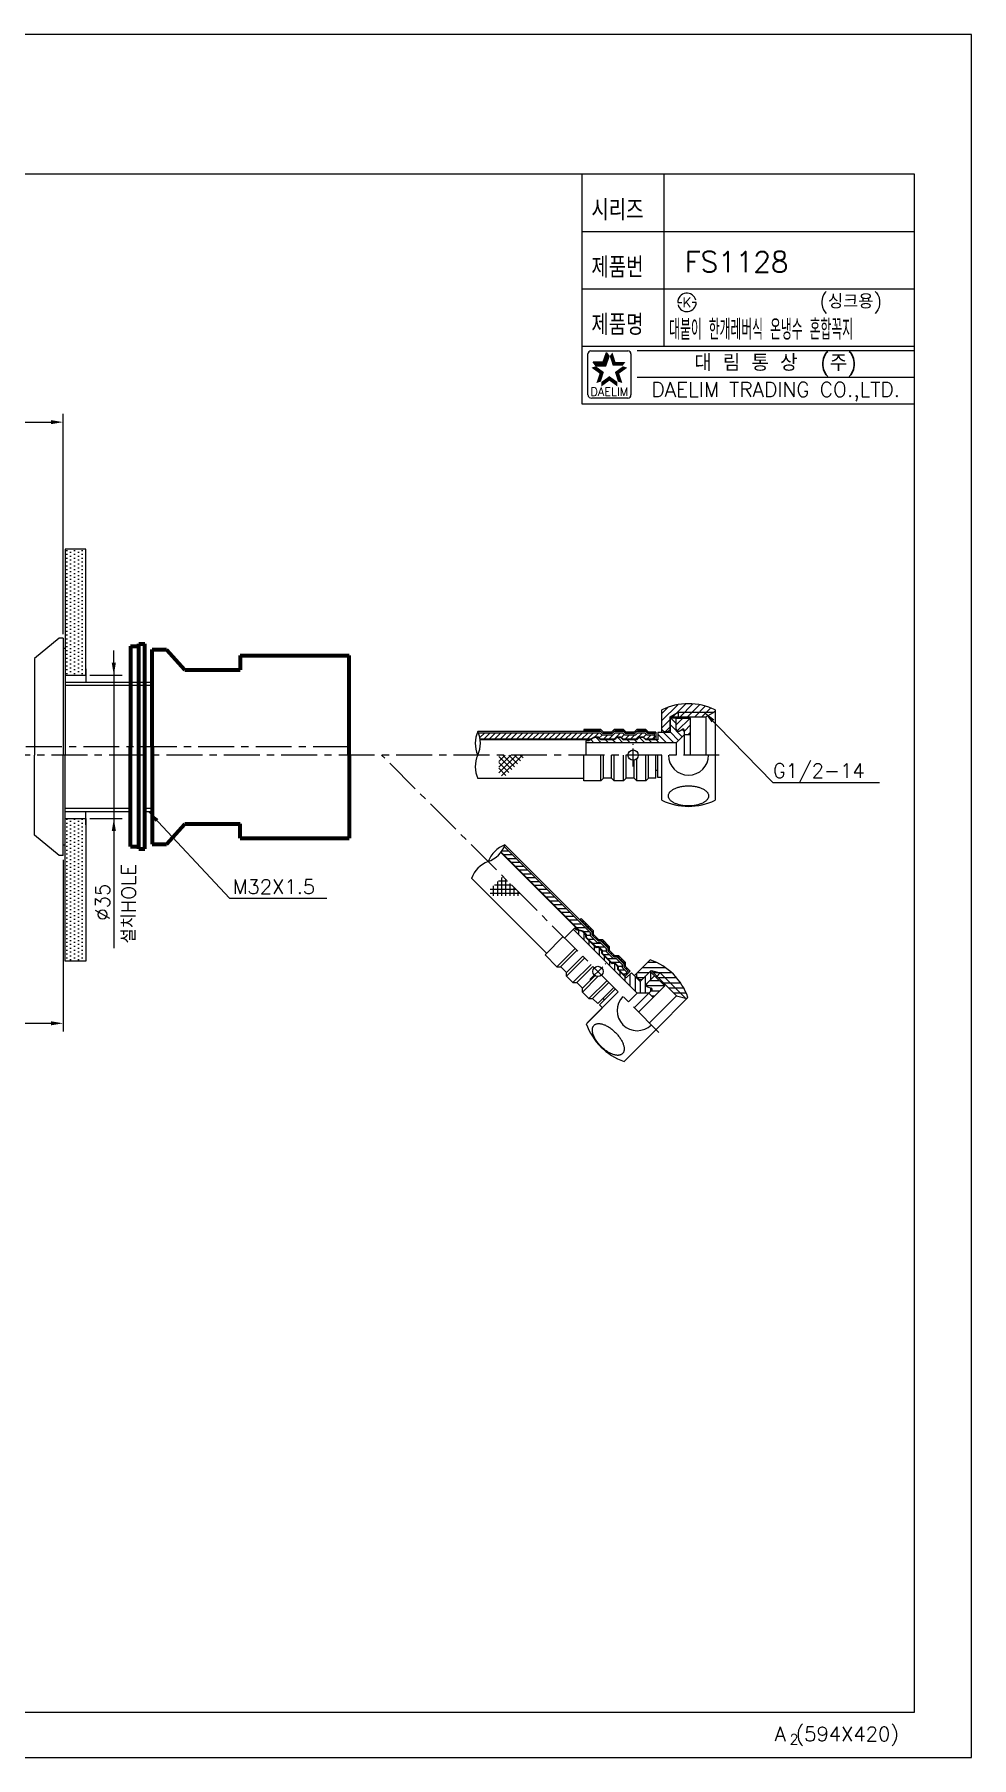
# Model space of a CAD drawing. Extents: x 36184 to 36778, y -1291 to -871.
# Drawn here: x 36549.4 to 36777.9, y -1291.2 to -871.2 of the extents above; entities that cross this region are included whole.
import ezdxf
from ezdxf.enums import TextEntityAlignment as Align

# ---------------------------------------------------------------- set-up
doc = ezdxf.new("R2010")
doc.units = 0
doc.header["$LTSCALE"] = 7
doc.header["$MEASUREMENT"] = 0
doc.linetypes.add('CENTER', pattern=[2, 1.25, -0.25, 0.25, -0.25])
doc.layers.get('0').update_dxf_attribs({"color": 2, "linetype": 'CONTINUOUS'})
for name, color, linetype in [('08_ALL_FEATURES', 7, 'CONTINUOUS'), ('CL', 1, 'CENTER'), ('D', 2, 'CONTINUOUS'), ('DIM', 2, 'CONTINUOUS'), ('DWG', 7, 'CONTINUOUS')]:
    doc.layers.add(name, color=color, linetype=linetype)
doc.layers.add('CAXA0', color=7, linetype='CONTINUOUS', lineweight=70)
doc.layers.add('치수선', color=7, linetype='CONTINUOUS', lineweight=25)
doc.styles.add('GHS', font='ROMANS.shx', dxfattribs={"bigfont": 'GHS.shx'})
doc.styles.add('ROMANS', font='romans', dxfattribs={"bigfont": 'GHS.shx'})
doc.dimstyles.new('STANDARD$7', dxfattribs={"dimscale": 0, "dimtxt": 3.5, "dimasz": 3, "dimexe": 2, "dimexo": 1, "dimgap": 1, "dimtad": 1, "dimdec": 4, "dimdsep": 46, "dimtxsty": 'GHS', "dimcen": 1, "dimclrd": 256, "dimclre": 256, "dimclrt": 256, "dimadec": 4, "dimazin": 2, "dimtfac": 1, "dimtdec": 4, "dimtmove": 0, "dimatfit": 0, "dimfxl": 0, "dimtolj": 1, "dimtzin": 0, "dimlwd": -1, "dimlwe": -1, "dimarcsym": 0})

# ---------------------------------------------------------------- blocks, each defined once
blk = doc.blocks.new('기본양식')
for p, q in [((-226.12, 442.54), (-820.12, 442.54)), ((-226.12, 22.54), (-226.12, 442.54)), ((-820.12, 22.54), (-226.12, 22.54))]:
    blk.add_line(p, q)
at = {"color": 4}
for p, q in [((-789.12, 408.54), (-240.12, 408.54)), ((-240.12, 408.54), (-240.12, 33.54)), ((-240.12, 33.54), (-789.12, 33.54))]:
    blk.add_line(p, q, dxfattribs=at)
at = {"color": 7}
for p, q in [((-321.12, 408.54), (-321.12, 352.54)), ((-301.12, 408.54), (-301.12, 366.54)), ((-321.12, 394.54), (-240.12, 394.54)), ((-321.12, 380.54), (-240.12, 380.54)), ((-321.12, 366.54), (-240.12, 366.54)), ((-321.12, 352.54), (-240.12, 352.54))]:
    blk.add_line(p, q, dxfattribs=at)
at = {"color": 2, "linetype": 'Continuous'}
for p, q in [((-318.89, 365.43), (-309.89, 365.43)), ((-307.62, 365.54), (-240.12, 365.54)), ((-319.64, 354.68), (-319.64, 364.68)), ((-309.14, 364.68), (-309.14, 354.68)), ((-307.62, 359.04), (-240.12, 359.04)), ((-309.89, 353.93), (-318.64, 353.93))]:
    blk.add_line(p, q, dxfattribs=at)
at = {"color": 2}
for p, q in [((-317.64, 361.81), (-318.31, 362.73)), ((-318.31, 362.73), (-315.88, 362.73)), ((-317.64, 361.81), (-315.22, 361.81)), ((-315.88, 362.73), (-315.13, 365.03)), ((-315.22, 361.81), (-314.47, 364.12)), ((-314.47, 364.12), (-315.13, 365.03))]:
    blk.add_line(p, q, dxfattribs=at)
at = {"color": 2, "linetype": 'Continuous'}
for centre, radius, start, end in [((-318.89, 364.68), 0.75, 90, 180), ((-309.89, 364.68), 0.75, 0, 90), ((-318.77, 354.8), 0.884, 188.1301, 278.1301), ((-309.89, 354.68), 0.75, 270, 0)]:
    blk.add_arc(centre, radius, start, end, dxfattribs=at)
at = {"color": 2}
for points in [[(-316.8, 359.9), (-315.72, 360.25), (-318.76, 361.32), (-317.69, 361.67)], [(-318.31, 362.73), (-317.64, 361.81), (-315.88, 362.73), (-315.22, 361.81)], [(-315.88, 362.73), (-315.22, 361.81), (-315.13, 365.03), (-314.47, 364.12)], [(-313.65, 365.03), (-314.32, 364.12), (-312.9, 362.73), (-313.57, 361.81)], [(-312.9, 362.73), (-313.57, 361.81), (-310.48, 362.73), (-311.14, 361.81)], [(-310.02, 361.32), (-311.1, 361.67), (-311.98, 359.9), (-313.06, 360.25)], [(-317.55, 357.59), (-316.47, 357.94), (-316.8, 359.9), (-315.72, 360.25)], [(-314.39, 358.15), (-314.39, 359.28), (-316.35, 356.72), (-316.35, 357.85)], [(-312.43, 356.72), (-312.43, 357.85), (-314.39, 358.15), (-314.39, 359.28)], [(-311.98, 359.9), (-313.06, 360.25), (-311.24, 357.59), (-312.31, 357.94)]]:
    blk.add_solid(points, dxfattribs=at)
at = {"layer": 'DIM'}
for p, q in [((-297.74, 377.23), (-297.24, 377.23)), ((-297.24, 377.23), (-296.74, 377.23)), ((-293.74, 377.23), (-294.24, 377.23)), ((-293.24, 377.23), (-293.74, 377.23))]:
    blk.add_line(p, q, dxfattribs=at)
for start, end in [(15, 180), (195, 0)]:
    blk.add_arc((-295.49, 377.23), 2.25, start, end, dxfattribs=at)
at = {"color": 7, "linetype": 'Continuous'}
for s, height, style, p in [('대 림 통 상  (주)', 4, 'GHS', (-273.86, 362.24)), ('DAELIM TRADING CO.,LTD.', 3.6, 'ROMANS', (-273.86, 355.47))]:
    blk.add_text(s, height=height, dxfattribs=dict(at, style=style)).set_placement(p, align=Align.MIDDLE)
at = {"color": 2, "linetype": 'Continuous', "style": 'ROMANS'}
blk.add_text('DAELIM', height=2, dxfattribs=at).set_placement((-314.39, 354.48), align=Align.CENTER)
at = {"color": 7, "style": 'GHS'}
for s, height, p in [('A (594X420)', 3.5, (-274.11, 26.57)), ('2', 2.5, (-270.45, 25.74))]:
    blk.add_text(s, height=height, dxfattribs=at).set_placement(p)
at = {"layer": 'DIM', "style": 'GHS', "width": 0.8}
for s, p in [('시리즈', (-318.78, 397.27)), ('제품번', (-318.78, 383.27)), ('제품명', (-318.78, 369.27))]:
    blk.add_text(s, height=5, dxfattribs=at).set_placement(p)
at = {"layer": 'DIM', "style": 'GHS'}
blk.add_text('K', height=2.39, dxfattribs=at).set_placement((-295.49, 377.23), align=Align.MIDDLE)

msp = doc.modelspace()

# ---------------------------------------------------------------- hatches: boundary and pattern name
at = {"layer": 'D'}
h = msp.add_hatch(dxfattribs=at)
h.set_pattern_fill('DOTS', color=256, scale=15, angle=90, style=0)
h.set_pattern_definition([(270, (34810.7604, 10011.6267), (-0.9375, -0.46875), [0, -0.9375])])
h.paths.add_polyline_path([(36556.94, -996.66), (36556.94, -1027.36), (36561.94, -1027.36), (36561.94, -996.66)])
h = msp.add_hatch(dxfattribs=at)
h.set_pattern_fill('ANSI31', color=3, scale=10, style=0)
h.set_pattern_definition([(45, (34105.8753, 349.6005), (-0.8838835, 0.8838835), [])])
edge = h.paths.add_edge_path()
edge.add_line((36702.45, -1035.8), (36702.36, -1035.84))
edge.add_line((36702.36, -1035.84), (36702.36, -1040.61))
edge.add_line((36702.36, -1040.61), (36702.86, -1041.11))
edge.add_line((36702.86, -1041.11), (36703.86, -1041.11))
edge.add_line((36703.86, -1041.11), (36704.36, -1040.61))
edge.add_line((36704.36, -1040.61), (36704.36, -1037.51))
edge.add_line((36704.36, -1037.51), (36706.36, -1036.38))
edge.add_line((36706.36, -1036.38), (36715.06, -1036.38))
edge.add_line((36715.06, -1036.38), (36715.36, -1036.21))
edge.add_line((36715.36, -1036.21), (36715.36, -1035.84))
edge.add_arc((36708.86, -1049.37), 15.01, 64.3377, 115.2951)
h.paths.add_polyline_path([(36713.11, -1037.51), (36715.06, -1036.38), (36706.36, -1036.38), (36706.36, -1037.51)], flags=17)
h.paths.add_polyline_path([(36704.36, -1037.51), (36706.36, -1037.51), (36706.36, -1036.38)], flags=17)
h = msp.add_hatch(dxfattribs=at)
h.set_pattern_fill('ANSI31', color=256, scale=5, angle=90, style=0)
h.set_pattern_definition([(135, (34105.8753, 349.6005), (-0.44194174, -0.44194174), [])])
h.paths.add_polyline_path([(36696.24, -1040.61), (36698.48, -1040.61), (36699.13, -1041.26), (36700.86, -1041.26), (36700.86, -1043.11), (36700.51, -1043.11), (36700.51, -1041.61), (36698.98, -1041.61), (36698.33, -1040.96), (36696.39, -1040.96), (36695.74, -1041.61), (36693.48, -1041.61), (36692.83, -1040.96), (36690.89, -1040.96), (36690.24, -1041.61), (36687.98, -1041.61), (36687.33, -1040.96), (36683.36, -1040.96), (36683.36, -1040.61), (36687.48, -1040.61), (36688.13, -1041.26), (36690.09, -1041.26), (36690.74, -1040.61), (36692.98, -1040.61), (36693.63, -1041.26), (36695.59, -1041.26)])
h = msp.add_hatch(dxfattribs=at)
h.set_pattern_fill('DOTS', color=256, scale=15, angle=90, style=0)
h.set_pattern_definition([(90, (34810.7604, -12110.4726), (-0.9375, 0.46875), [0, -0.9375])])
h.paths.add_polyline_path([(36556.94, -1097.13), (36556.94, -1062.36), (36561.94, -1062.36), (36561.94, -1097.13)])
h = msp.add_hatch(dxfattribs=at)
h.set_pattern_fill('ANSI31', color=256, scale=5, angle=45, style=0)
h.set_pattern_definition([(90, (35843.20124, 1718.89174), (-0.625, 2e-16), [])])
h.paths.add_polyline_path([(36691.84, -1095.8), (36693.42, -1097.38), (36693.42, -1098.3), (36694.65, -1099.53), (36693.34, -1100.83), (36693.09, -1100.59), (36694.15, -1099.53), (36693.07, -1098.44), (36693.07, -1097.53), (36691.7, -1096.15), (36690.78, -1096.15), (36689.18, -1094.56), (36689.18, -1093.64), (36687.81, -1092.26), (36686.89, -1092.26), (36685.29, -1090.67), (36685.29, -1089.75), (36682.49, -1086.94), (36682.73, -1086.69), (36685.64, -1089.6), (36685.64, -1090.52), (36687.03, -1091.91), (36687.95, -1091.91), (36689.53, -1093.49), (36689.53, -1094.41), (36690.92, -1095.8)])
h = msp.add_hatch(dxfattribs=at)
h.set_pattern_fill('ANSI31', color=3, scale=10, angle=-45, style=0)
h.set_pattern_definition([(360, (35843.2012, 1718.8917), (3e-16, 1.25), [])])
edge = h.paths.add_edge_path()
edge.add_line((36699.63, -1096.79), (36699.54, -1096.75))
edge.add_line((36699.54, -1096.75), (36696.17, -1100.13))
edge.add_line((36696.17, -1100.13), (36696.17, -1100.83))
edge.add_line((36696.17, -1100.83), (36696.87, -1101.54))
edge.add_line((36696.87, -1101.54), (36697.58, -1101.54))
edge.add_line((36697.58, -1101.54), (36699.77, -1099.35))
edge.add_line((36699.77, -1099.35), (36701.99, -1099.97))
edge.add_line((36701.99, -1099.97), (36708.14, -1106.12))
edge.add_line((36708.14, -1106.12), (36708.47, -1106.21))
edge.add_line((36708.47, -1106.21), (36708.73, -1105.95))
edge.add_arc((36694.57, -1110.92), 15.01, 19.3377, 70.2951)
h.paths.add_polyline_path([(36705.96, -1105.53), (36708.14, -1106.12), (36701.99, -1099.97), (36701.19, -1100.76)], flags=17)
h.paths.add_polyline_path([(36699.77, -1099.35), (36701.19, -1100.76), (36701.99, -1099.97)], flags=17)
at = {"layer": 'DIM'}
h = msp.add_hatch(dxfattribs=at)
h.set_pattern_fill('ANSI31', color=256, scale=7.5, style=0)
h.set_pattern_definition([(45, (34105.8753, 349.6005), (-0.6629126, 0.6629126), [])])
h.paths.add_polyline_path([(36692.41, -1042.49), (36692.91, -1042.99), (36696.31, -1042.99), (36696.81, -1042.49), (36697.91, -1042.49), (36698.41, -1042.99), (36700.51, -1042.99), (36700.51, -1042.01), (36698.82, -1042.01), (36698.32, -1041.51), (36696.41, -1041.51), (36695.91, -1042.01), (36693.32, -1042.01), (36692.82, -1041.51), (36690.91, -1041.51), (36690.41, -1042.01), (36687.82, -1042.01), (36687.32, -1041.51), (36678.41, -1041.51), (36678.41, -1042.99), (36684.96, -1042.99), (36685.83, -1042.49), (36686.91, -1042.49), (36687.41, -1042.99), (36690.81, -1042.99), (36691.31, -1042.49)])
h = msp.add_hatch(dxfattribs=at)
h.set_pattern_fill('ANSI31', color=256, scale=10, angle=90)
h.set_pattern_definition([(135, (34803.5252, -487.4018), (-0.8838835, -0.8838835), [])])
edge = h.paths.add_edge_path()
edge.add_arc((36696.99, -1042.91), 0.3, 90, 135)
edge.add_line((36696.77, -1042.7), (36696.36, -1043.11))
edge.add_line((36696.36, -1043.11), (36692.86, -1043.11))
edge.add_line((36692.86, -1043.11), (36692.36, -1042.61))
edge.add_line((36692.36, -1042.61), (36691.36, -1042.61))
edge.add_line((36691.36, -1042.61), (36690.86, -1043.11))
edge.add_line((36690.86, -1043.11), (36687.36, -1043.11))
edge.add_line((36687.36, -1043.11), (36686.86, -1042.61))
edge.add_line((36686.86, -1042.61), (36685.86, -1042.61))
edge.add_line((36685.86, -1042.61), (36684.56, -1043.36))
edge.add_line((36684.56, -1043.36), (36683.86, -1043.36))
edge.add_line((36683.86, -1043.36), (36683.86, -1043.86))
edge.add_line((36683.86, -1043.86), (36705.86, -1043.86))
edge.add_line((36705.86, -1043.86), (36707.86, -1041.86))
edge.add_line((36707.86, -1041.86), (36707.86, -1040.84))
edge.add_arc((36707.56, -1040.84), 0.3, 0, 116.5651)
edge.add_line((36707.43, -1040.58), (36706.58, -1041))
edge.add_arc((36706.36, -1040.55), 0.5, 180, 296.5651, ccw=False)
edge.add_line((36705.86, -1040.55), (36705.86, -1037.86))
edge.add_line((36705.86, -1037.86), (36704.36, -1037.86))
edge.add_line((36704.36, -1037.86), (36704.36, -1041.36))
edge.add_line((36704.36, -1041.36), (36701.36, -1041.36))
edge.add_line((36701.36, -1041.36), (36701.36, -1043.11))
edge.add_line((36701.36, -1043.11), (36698.36, -1043.11))
edge.add_line((36698.36, -1043.11), (36697.86, -1042.61))
edge.add_line((36697.86, -1042.61), (36696.99, -1042.61))
h = msp.add_hatch(dxfattribs=at)
h.set_pattern_fill('ANSI31', color=256, scale=10)
h.set_pattern_definition([(45, (34802.5252, -487.4018), (-0.8838835, 0.8838835), [])])
h.paths.add_polyline_path([(36707.86, -1040.84), (36707.86, -1041.86), (36709.36, -1041.86), (36709.36, -1037.86), (36705.86, -1037.86), (36705.86, -1040.55, 0.557537), (36706.58, -1041), (36707.43, -1040.58, -0.557537)])
h = msp.add_hatch(dxfattribs=at)
h.set_pattern_fill('ANSI31', color=256, scale=7.5, angle=-45, style=0)
h.set_pattern_definition([(360, (35843.2012, 1718.8917), (3e-16, 0.9375), [])])
h.paths.add_polyline_path([(36687.8, -1094.42), (36687.8, -1095.13), (36690.21, -1097.53), (36690.91, -1097.53), (36691.69, -1098.31), (36691.69, -1099.02), (36693.18, -1100.5), (36693.87, -1099.81), (36692.67, -1098.61), (36692.67, -1097.9), (36691.32, -1096.55), (36690.61, -1096.55), (36688.78, -1094.72), (36688.78, -1094.01), (36687.43, -1092.66), (36686.72, -1092.66), (36684.89, -1090.83), (36684.89, -1090.13), (36678.6, -1083.83), (36677.55, -1084.87), (36682.18, -1089.51), (36683.15, -1089.77), (36683.91, -1090.53), (36683.91, -1091.24), (36686.32, -1093.64), (36687.02, -1093.64)])
h = msp.add_hatch(dxfattribs=at)
h.set_pattern_fill('ANSI31', color=256, scale=10, angle=45)
h.set_pattern_definition([(90, (35744.6642, 633.7288), (-1.25, 3e-16), [])])
edge = h.paths.add_edge_path()
edge.add_arc((36690.74, -1097.95), 0.3, 45, 90)
edge.add_line((36690.74, -1097.65), (36690.16, -1097.65))
edge.add_line((36690.16, -1097.65), (36687.68, -1095.18))
edge.add_line((36687.68, -1095.18), (36687.68, -1094.47))
edge.add_line((36687.68, -1094.47), (36686.98, -1093.76))
edge.add_line((36686.98, -1093.76), (36686.27, -1093.76))
edge.add_line((36686.27, -1093.76), (36683.79, -1091.29))
edge.add_line((36683.79, -1091.29), (36683.79, -1090.58))
edge.add_line((36683.79, -1090.58), (36683.09, -1089.87))
edge.add_line((36683.09, -1089.87), (36681.64, -1089.49))
edge.add_line((36681.64, -1089.49), (36681.14, -1088.99))
edge.add_line((36681.14, -1088.99), (36680.79, -1089.34))
edge.add_line((36680.79, -1089.34), (36696.34, -1104.9))
edge.add_line((36696.34, -1104.9), (36699.17, -1104.9))
edge.add_line((36699.17, -1104.9), (36699.89, -1104.18))
edge.add_arc((36699.68, -1103.97), 0.3, -45, 71.5651)
edge.add_line((36699.77, -1103.69), (36698.88, -1103.39))
edge.add_arc((36699.04, -1102.91), 0.5, 135, 251.5651, ccw=False)
edge.add_line((36698.68, -1102.56), (36700.59, -1100.66))
edge.add_line((36700.59, -1100.66), (36699.53, -1099.6))
edge.add_line((36699.53, -1099.6), (36697.05, -1102.07))
edge.add_line((36697.05, -1102.07), (36694.93, -1099.95))
edge.add_line((36694.93, -1099.95), (36693.69, -1101.19))
edge.add_line((36693.69, -1101.19), (36691.57, -1099.07))
edge.add_line((36691.57, -1099.07), (36691.57, -1098.36))
edge.add_line((36691.57, -1098.36), (36690.95, -1097.74))
h = msp.add_hatch(dxfattribs=at)
h.set_pattern_fill('ANSI31', color=256, scale=10, angle=-45)
h.set_pattern_definition([(360, (35743.9571, 634.4359), (3e-16, 1.25), [])])
h.paths.add_polyline_path([(36699.89, -1104.18), (36699.17, -1104.9), (36700.23, -1105.96), (36703.06, -1103.13), (36700.59, -1100.66), (36698.68, -1102.56, 0.557537), (36698.88, -1103.39), (36699.77, -1103.69, -0.557537)])

# ---------------------------------------------------------------- linework, layer by layer
at = {"color": 7, "linetype": 'Continuous'}
for p, q in [((36556.94, -1020.86), (36556.44, -1020.86)), ((36556.94, -1020.86), (36556.94, -1046.86)), ((36702.36, -1041.36), (36702.36, -1035.84)), ((36702.36, -1040.61), (36702.86, -1041.11)), ((36702.86, -1041.11), (36703.86, -1041.11)), ((36702.86, -1041.36), (36702.86, -1041.11)), ((36703.86, -1041.11), (36704.36, -1040.61)), ((36704.36, -1037.51), (36713.11, -1037.51)), ((36704.36, -1041.36), (36704.36, -1037.51)), ((36556.94, -1068.86), (36556.94, -1046.86)), ((36702.36, -1057.88), (36702.36, -1046.86)), ((36556.94, -1068.86), (36556.44, -1068.86)), ((36695.64, -1100.66), (36699.54, -1096.75)), ((36696.17, -1100.13), (36696.17, -1100.83)), ((36697.05, -1102.07), (36699.77, -1099.35)), ((36699.77, -1099.35), (36705.96, -1105.53)), ((36683.96, -1112.34), (36691.75, -1104.55)), ((36695.99, -1101.01), (36696.17, -1100.83)), ((36696.17, -1100.83), (36696.87, -1101.54)), ((36696.87, -1101.54), (36697.58, -1101.54))]:
    msp.add_line(p, q, dxfattribs=at)
at = {"color": 2}
for p, q in [((36662.6, -1049.81), (36665.55, -1046.86)), ((36662.6, -1051.23), (36666.97, -1046.86)), ((36662.6, -1048.4), (36664.14, -1046.86)), ((36662.6, -1046.99), (36662.72, -1046.86)), ((36665.76, -1050.4), (36662.6, -1047.24)), ((36665.05, -1051.11), (36662.6, -1048.65)), ((36663.3, -1051.94), (36668.38, -1046.86)), ((36666.47, -1049.7), (36663.63, -1046.86)), ((36667.18, -1048.99), (36665.05, -1046.86)), ((36667.88, -1048.28), (36666.46, -1046.86)), ((36668.59, -1047.57), (36667.87, -1046.86)), ((36669.3, -1046.87), (36669.29, -1046.86)), ((36664.35, -1051.82), (36662.6, -1050.07)), ((36661.36, -1081.17), (36661.36, -1078.7)), ((36661.54, -1078.52), (36665.72, -1078.52)), ((36662.36, -1081.17), (36662.36, -1077.7)), ((36662.54, -1077.52), (36664.72, -1077.52)), ((36663.36, -1081.17), (36663.36, -1076.7)), ((36663.54, -1076.52), (36663.72, -1076.52)), ((36664.36, -1081.17), (36664.36, -1077.16)), ((36665.36, -1081.17), (36665.36, -1078.16)), ((36666.36, -1081.17), (36666.36, -1079.16)), ((36660.54, -1079.52), (36666.72, -1079.52)), ((36660.54, -1080.52), (36667.72, -1080.52)), ((36667.36, -1081.17), (36667.36, -1080.16)), ((36668.36, -1081.17), (36668.36, -1081.16))]:
    msp.add_line(p, q, dxfattribs=at)
at = {"color": 7, "linetype": 'Continuous'}
for centre, start, end in [((36708.86, -1049.36), 64.3207, 115.6793), ((36708.86, -1044.36), 244.3207, 295.6793), ((36694.58, -1110.91), 19.3207, 70.6793), ((36698.11, -1107.37), 199.3207, 250.6793)]:
    msp.add_arc(centre, 15, start, end, dxfattribs=at)
at = {"color": 2, "linetype": 'Continuous'}
for centre, radius, start, end in [((36663.64, -1044.01), 6.77, 154.671, 204.893), ((36651.36, -1043.96), 6.78, 334.707, 24.8569), ((36663.64, -1049.71), 6.77, 155.107, 205.329), ((36666.39, -1075.15), 6.77, 109.671, 159.893), ((36657.74, -1066.44), 6.78, 289.707, 339.8569), ((36662.35, -1079.19), 6.77, 110.107, 160.329)]:
    msp.add_arc(centre, radius, start, end, dxfattribs=at)
at = {"layer": '08_ALL_FEATURES', "color": 7, "linetype": 'Continuous'}
for centre, start, end in [((36708.86, -1046.86), 180, 360), ((36696.34, -1109.14), 135, 315)]:
    msp.add_arc(centre, 4.9, start, end, dxfattribs=at)
for points in [[(36708.86, -1059.27), (36708.54, -1059.27), (36707.91, -1059.24), (36707, -1059.1), (36706.16, -1058.88), (36705.52, -1058.62), (36705.08, -1058.38), (36704.79, -1058.19), (36704.54, -1057.98), (36704.33, -1057.76), (36704.17, -1057.54), (36704.05, -1057.3), (36703.98, -1057.06), (36703.95, -1056.82), (36703.98, -1056.57), (36704.05, -1056.33), (36704.17, -1056.1), (36704.33, -1055.87), (36704.54, -1055.65), (36704.79, -1055.45), (36705.08, -1055.26), (36705.52, -1055.01), (36706.16, -1054.76), (36707, -1054.53), (36707.91, -1054.4), (36708.54, -1054.37), (36708.86, -1054.37)], [(36708.86, -1054.37), (36709.18, -1054.37), (36709.81, -1054.4), (36710.72, -1054.53), (36711.56, -1054.76), (36712.2, -1055.01), (36712.64, -1055.26), (36712.93, -1055.45), (36713.18, -1055.65), (36713.39, -1055.87), (36713.55, -1056.1), (36713.67, -1056.33), (36713.74, -1056.57), (36713.77, -1056.82), (36713.74, -1057.06), (36713.67, -1057.3), (36713.55, -1057.54), (36713.39, -1057.76), (36713.18, -1057.98), (36712.93, -1058.19), (36712.64, -1058.38), (36712.2, -1058.62), (36711.56, -1058.88), (36710.72, -1059.1), (36709.81, -1059.24), (36709.18, -1059.27), (36708.86, -1059.27)], [(36687.57, -1117.92), (36687.34, -1117.69), (36686.92, -1117.22), (36686.37, -1116.48), (36685.93, -1115.73), (36685.66, -1115.1), (36685.52, -1114.61), (36685.46, -1114.28), (36685.42, -1113.95), (36685.43, -1113.65), (36685.48, -1113.38), (36685.56, -1113.13), (36685.68, -1112.9), (36685.83, -1112.71), (36686.02, -1112.56), (36686.24, -1112.44), (36686.49, -1112.36), (36686.77, -1112.31), (36687.07, -1112.31), (36687.39, -1112.34), (36687.73, -1112.4), (36688.22, -1112.55), (36688.85, -1112.82), (36689.6, -1113.25), (36690.34, -1113.8), (36690.81, -1114.23), (36691.03, -1114.45)], [(36691.03, -1114.45), (36691.26, -1114.68), (36691.68, -1115.14), (36692.23, -1115.89), (36692.67, -1116.64), (36692.94, -1117.27), (36693.08, -1117.75), (36693.15, -1118.09), (36693.18, -1118.42), (36693.17, -1118.72), (36693.13, -1118.99), (36693.05, -1119.24), (36692.93, -1119.46), (36692.77, -1119.65), (36692.58, -1119.81), (36692.36, -1119.93), (36692.11, -1120.01), (36691.83, -1120.06), (36691.53, -1120.06), (36691.21, -1120.03), (36690.87, -1119.96), (36690.39, -1119.82), (36689.76, -1119.55), (36689, -1119.11), (36688.26, -1118.57), (36687.8, -1118.14), (36687.57, -1117.92)]]:
    msp.add_open_spline(points, degree=3, knots=[0, 0, 0, 0, 0.080704, 0.159092, 0.233029, 0.300701, 0.331795, 0.360921, 0.388061, 0.413284, 0.436751, 0.458743, 0.479657, 0.5, 0.520343, 0.541257, 0.563249, 0.586716, 0.611939, 0.639079, 0.668205, 0.699299, 0.766971, 0.840908, 0.919296, 1, 1, 1, 1], dxfattribs=at)
at = {"layer": 'CAXA0'}
for p, q in [((36572.88, -1020.32), (36574.88, -1020.32)), ((36572.88, -1020.32), (36572.88, -1044.86)), ((36574.88, -1044.86), (36574.88, -1019.72)), ((36574.88, -1019.72), (36576.38, -1019.72)), ((36574.88, -1044.86), (36574.88, -1020.32)), ((36576.38, -1044.86), (36576.38, -1019.72)), ((36578.11, -1021.11), (36581.61, -1021.11)), ((36578.11, -1044.86), (36578.11, -1021.11)), ((36581.61, -1021.11), (36586.11, -1026.11)), ((36599.61, -1022.61), (36626.11, -1022.61)), ((36599.61, -1022.61), (36599.61, -1026.11)), ((36626.11, -1046.86), (36626.11, -1022.61)), ((36586.11, -1026.11), (36599.61, -1026.11)), ((36572.88, -1069.12), (36572.88, -1044.86)), ((36574.88, -1069.72), (36574.88, -1044.86)), ((36574.88, -1069.12), (36574.88, -1044.86)), ((36576.38, -1069.72), (36576.38, -1044.86)), ((36578.11, -1044.86), (36578.11, -1068.61)), ((36626.11, -1046.86), (36626.11, -1067.11)), ((36581.61, -1068.61), (36586.11, -1063.61)), ((36586.11, -1063.61), (36599.61, -1063.61)), ((36599.61, -1067.11), (36599.61, -1063.61)), ((36572.88, -1069.12), (36574.88, -1069.12)), ((36574.88, -1069.72), (36576.38, -1069.72)), ((36578.11, -1068.61), (36581.61, -1068.61)), ((36599.61, -1067.11), (36626.11, -1067.11))]:
    msp.add_line(p, q, dxfattribs=at)
at = {"layer": 'CL'}
for p, q in [((36626.11, -1044.86), (36470.84, -1044.86)), ((36716.36, -1046.86), (36503.94, -1046.86)), ((36701.65, -1114.45), (36634.06, -1046.86))]:
    msp.add_line(p, q, dxfattribs=at)
at = {"layer": 'CL', "ltscale": 0.5}
for p, q in [((36695.36, -1049.61), (36695.36, -1044.11)), ((36684.85, -1101.54), (36688.74, -1097.65))]:
    msp.add_line(p, q, dxfattribs=at)
at = {"layer": 'D'}
for p, q in [((36506.94, -965.71), (36553.44, -965.71)), ((36556.44, -1017.36), (36556.44, -963.71)), ((36568.78, -1024.36), (36568.78, -1021.36)), ((36561.94, -1025.86), (36561.94, -1029.11)), ((36562.94, -1027.36), (36570.78, -1027.36)), ((36568.78, -1025.86), (36568.78, -1063.86)), ((36578.11, -1029.91), (36556.94, -1029.91)), ((36706.36, -1036.38), (36715.06, -1036.38)), ((36556.94, -1059.81), (36572.88, -1059.81)), ((36561.94, -1063.86), (36561.94, -1060.61)), ((36562.94, -1062.36), (36570.78, -1062.36)), ((36576.38, -1059.81), (36578.11, -1059.81)), ((36568.78, -1065.36), (36568.78, -1093.89)), ((36556.44, -1072.36), (36556.44, -1114.25)), ((36701.99, -1099.97), (36708.14, -1106.12)), ((36258.94, -1112.25), (36553.44, -1112.25))]:
    msp.add_line(p, q, dxfattribs=at)
at = {"layer": 'D', "color": 2}
for p, q in [((36704.36, -1037.51), (36706.36, -1036.38)), ((36699.77, -1099.35), (36701.99, -1099.97))]:
    msp.add_line(p, q, dxfattribs=at)
at = {"layer": 'D', "color": 7}
for p, q in [((36705.86, -1037.86), (36709.36, -1037.86)), ((36709.36, -1046.86), (36709.36, -1037.86)), ((36707.86, -1041.86), (36709.36, -1041.86)), ((36696.7, -1109.5), (36703.06, -1103.13)), ((36700.59, -1100.66), (36703.06, -1103.13)), ((36699.17, -1104.9), (36700.23, -1105.96))]:
    msp.add_line(p, q, dxfattribs=at)
at = {"layer": 'D', "color": 0}
for p, q in [((36713.11, -1037.51), (36713.11, -1046.86)), ((36702.36, -1057.54), (36702.36, -1046.86)), ((36684.2, -1112.1), (36691.75, -1104.55)), ((36705.96, -1105.53), (36699.35, -1112.15))]:
    msp.add_line(p, q, dxfattribs=at)
at = {"layer": 'D'}
for points in [[(36556.94, -996.66), (36556.94, -1027.36), (36561.94, -1027.36), (36561.94, -996.66)], [(36556.94, -1097.13), (36556.94, -1062.36), (36561.94, -1062.36), (36561.94, -1097.13)]]:
    msp.add_lwpolyline(points, close=True, dxfattribs=at)
for points in [[(36553.44, -965.21), (36553.44, -966.21), (36556.44, -965.71)], [(36568.28, -1024.36), (36569.28, -1024.36), (36568.78, -1027.36)], [(36568.28, -1065.36), (36569.28, -1065.36), (36568.78, -1062.36)], [(36553.44, -1111.75), (36553.44, -1112.75), (36556.44, -1112.25)]]:
    msp.add_solid(points, dxfattribs=at)
at = {"layer": 'DIM', "color": 0}
for p, q in [((36706.36, -1036.38), (36706.36, -1037.86)), ((36701.99, -1099.97), (36700.94, -1101.01))]:
    msp.add_line(p, q, dxfattribs=at)
at = {"layer": 'DIM'}
for p, q in [((36657.71, -1041.57), (36657.77, -1041.51)), ((36658.01, -1042.6), (36659.1, -1041.51)), ((36658.94, -1042.99), (36660.42, -1041.51)), ((36660.27, -1042.99), (36661.75, -1041.51)), ((36661.59, -1042.99), (36663.07, -1041.51)), ((36662.92, -1042.99), (36664.4, -1041.51)), ((36664.25, -1042.99), (36665.73, -1041.51)), ((36665.57, -1042.99), (36667.05, -1041.51)), ((36666.9, -1042.99), (36668.38, -1041.51)), ((36668.22, -1042.99), (36669.7, -1041.51)), ((36669.55, -1042.99), (36671.03, -1041.51)), ((36670.87, -1042.99), (36672.35, -1041.51)), ((36672.2, -1042.99), (36673.68, -1041.51)), ((36673.53, -1042.99), (36675.01, -1041.51)), ((36674.85, -1042.99), (36676.33, -1041.51)), ((36676.18, -1042.99), (36677.66, -1041.51)), ((36677.5, -1042.99), (36678.41, -1042.08)), ((36663.4, -1070.17), (36664.94, -1070.17)), ((36663.92, -1069.23), (36664, -1069.23)), ((36663.78, -1071.11), (36665.88, -1071.11)), ((36664.72, -1072.05), (36666.81, -1072.05)), ((36665.66, -1072.98), (36667.75, -1072.98)), ((36666.6, -1073.92), (36668.69, -1073.92)), ((36667.53, -1074.86), (36669.63, -1074.86)), ((36668.47, -1075.8), (36670.56, -1075.8)), ((36669.41, -1076.73), (36671.5, -1076.73)), ((36670.35, -1077.67), (36672.44, -1077.67)), ((36671.28, -1078.61), (36673.38, -1078.61)), ((36672.22, -1079.55), (36674.31, -1079.55)), ((36673.16, -1080.48), (36675.25, -1080.48)), ((36674.1, -1081.42), (36676.19, -1081.42)), ((36675.03, -1082.36), (36677.13, -1082.36)), ((36675.97, -1083.3), (36678.06, -1083.3)), ((36676.91, -1084.23), (36678.19, -1084.23))]:
    msp.add_line(p, q, dxfattribs=at)
at = {"layer": 'DWG'}
for p, q in [((36555.44, -1018.36), (36549.44, -1023.36)), ((36556.44, -1018.36), (36555.44, -1018.36)), ((36556.44, -1018.36), (36556.44, -1046.86)), ((36549.44, -1023.36), (36549.44, -1046.86)), ((36556.94, -1029.11), (36578.11, -1029.11)), ((36687.48, -1041.11), (36657.52, -1041.11)), ((36687.32, -1041.51), (36657.69, -1041.51)), ((36687.48, -1040.61), (36683.36, -1040.61)), ((36683.36, -1040.61), (36683.36, -1041.11)), ((36687.33, -1040.96), (36683.36, -1040.96)), ((36687.48, -1041.11), (36685.46, -1041.11)), ((36687.32, -1041.51), (36687.82, -1042.01)), ((36687.33, -1040.96), (36687.98, -1041.61)), ((36687.48, -1040.61), (36688.13, -1041.26)), ((36690.09, -1041.26), (36688.13, -1041.26)), ((36690.74, -1040.61), (36690.09, -1041.26)), ((36690.89, -1040.96), (36690.24, -1041.61)), ((36690.91, -1041.51), (36690.41, -1042.01)), ((36692.98, -1040.61), (36690.74, -1040.61)), ((36692.98, -1041.11), (36690.74, -1041.11)), ((36692.83, -1040.96), (36690.89, -1040.96)), ((36692.82, -1041.51), (36690.91, -1041.51)), ((36692.82, -1041.51), (36693.32, -1042.01)), ((36692.83, -1040.96), (36693.48, -1041.61)), ((36692.98, -1040.61), (36693.63, -1041.26)), ((36695.59, -1041.26), (36693.63, -1041.26)), ((36696.24, -1040.61), (36695.59, -1041.26)), ((36696.39, -1040.96), (36695.74, -1041.61)), ((36696.41, -1041.51), (36695.91, -1042.01)), ((36698.48, -1040.61), (36696.24, -1040.61)), ((36698.48, -1041.11), (36696.24, -1041.11)), ((36698.33, -1040.96), (36696.39, -1040.96)), ((36698.32, -1041.51), (36696.41, -1041.51)), ((36698.32, -1041.51), (36698.82, -1042.01)), ((36698.33, -1040.96), (36698.98, -1041.61)), ((36698.48, -1040.61), (36699.13, -1041.26)), ((36700.86, -1041.26), (36699.13, -1041.26)), ((36700.86, -1041.26), (36700.86, -1043.11)), ((36701.36, -1041.36), (36701.36, -1043.11)), ((36704.36, -1041.36), (36701.36, -1041.36)), ((36704.36, -1037.86), (36704.36, -1041.36)), ((36684.96, -1042.99), (36658.08, -1042.99)), ((36684.99, -1043.11), (36658.09, -1043.11)), ((36684.48, -1043.36), (36683.86, -1043.36)), ((36683.86, -1043.36), (36683.86, -1046.86)), ((36685.79, -1042.65), (36684.63, -1043.32)), ((36685.83, -1042.49), (36684.96, -1042.99)), ((36686.91, -1042.49), (36685.83, -1042.49)), ((36686.74, -1042.61), (36685.94, -1042.61)), ((36686.91, -1042.49), (36687.41, -1042.99)), ((36686.95, -1042.7), (36687.27, -1043.02)), ((36690.81, -1042.99), (36687.41, -1042.99)), ((36690.74, -1043.11), (36687.49, -1043.11)), ((36690.41, -1042.01), (36687.82, -1042.01)), ((36690.24, -1041.61), (36687.98, -1041.61)), ((36691.31, -1042.49), (36690.81, -1042.99)), ((36691.27, -1042.7), (36690.95, -1043.02)), ((36692.41, -1042.49), (36691.31, -1042.49)), ((36692.24, -1042.61), (36691.49, -1042.61)), ((36692.41, -1042.49), (36692.91, -1042.99)), ((36692.45, -1042.7), (36692.77, -1043.02)), ((36696.31, -1042.99), (36692.91, -1042.99)), ((36696.24, -1043.11), (36692.99, -1043.11)), ((36695.91, -1042.01), (36693.32, -1042.01)), ((36695.74, -1041.61), (36693.48, -1041.61)), ((36696.81, -1042.49), (36696.31, -1042.99)), ((36696.77, -1042.7), (36696.45, -1043.02)), ((36697.91, -1042.49), (36696.81, -1042.49)), ((36697.74, -1042.61), (36696.99, -1042.61)), ((36697.91, -1042.49), (36698.41, -1042.99)), ((36697.95, -1042.7), (36698.27, -1043.02)), ((36700.51, -1042.99), (36698.41, -1042.99)), ((36701.36, -1043.11), (36698.49, -1043.11)), ((36700.51, -1042.01), (36698.82, -1042.01)), ((36700.51, -1041.61), (36698.98, -1041.61)), ((36700.51, -1041.61), (36700.51, -1043.11)), ((36549.44, -1066.36), (36549.44, -1046.86)), ((36556.44, -1071.36), (36556.44, -1046.86)), ((36683.36, -1053.11), (36683.36, -1046.86)), ((36687.48, -1053.11), (36687.48, -1046.86)), ((36688.11, -1052.47), (36688.11, -1046.86)), ((36690.09, -1052.46), (36690.09, -1046.86)), ((36690.74, -1053.11), (36690.74, -1046.86)), ((36692.98, -1053.11), (36692.98, -1046.86)), ((36693.63, -1052.46), (36693.63, -1046.86)), ((36695.59, -1052.46), (36695.59, -1048.09)), ((36696.24, -1053.11), (36696.24, -1047.74)), ((36698.48, -1053.11), (36698.48, -1046.86)), ((36699.13, -1052.46), (36699.13, -1046.86)), ((36700.86, -1052.46), (36700.86, -1046.86)), ((36701.36, -1052.36), (36701.36, -1046.86)), ((36683.36, -1052.61), (36657.52, -1052.61)), ((36687.48, -1053.11), (36683.36, -1053.11)), ((36687.48, -1053.11), (36688.13, -1052.46)), ((36690.09, -1052.46), (36688.13, -1052.46)), ((36690.74, -1053.11), (36690.09, -1052.46)), ((36692.98, -1053.11), (36690.74, -1053.11)), ((36692.98, -1053.11), (36693.63, -1052.46)), ((36695.59, -1052.46), (36693.63, -1052.46)), ((36696.24, -1053.11), (36695.59, -1052.46)), ((36698.48, -1053.11), (36696.24, -1053.11)), ((36698.48, -1053.11), (36699.13, -1052.46)), ((36700.86, -1052.46), (36699.13, -1052.46)), ((36701.36, -1050.61), (36700.86, -1050.61)), ((36702.36, -1052.36), (36701.36, -1052.36)), ((36556.94, -1060.61), (36572.88, -1060.61)), ((36576.38, -1060.61), (36578.11, -1060.61)), ((36555.44, -1071.36), (36549.44, -1066.36)), ((36682.12, -1089.61), (36663.1, -1070.59)), ((36682.18, -1089.51), (36663.17, -1070.5)), ((36684.89, -1090.13), (36663.94, -1069.18)), ((36685.29, -1089.96), (36664.11, -1068.77)), ((36556.44, -1071.36), (36555.44, -1071.36)), ((36674.25, -1095.18), (36655.98, -1076.9)), ((36682.73, -1086.69), (36682.38, -1087.05)), ((36685.29, -1089.75), (36682.49, -1086.94)), ((36685.64, -1089.6), (36682.73, -1086.69)), ((36673.89, -1095.53), (36678.31, -1091.11)), ((36681.14, -1088.99), (36678.67, -1091.46)), ((36681.58, -1089.43), (36681.14, -1088.99)), ((36683.01, -1089.85), (36681.71, -1089.51)), ((36683.15, -1089.77), (36682.18, -1089.51)), ((36683.71, -1090.49), (36683.14, -1089.93)), ((36683.91, -1090.53), (36683.15, -1089.77)), ((36683.79, -1090.71), (36683.79, -1091.16)), ((36685.29, -1089.96), (36683.86, -1088.53)), ((36686.18, -1093.67), (36683.88, -1091.38)), ((36683.91, -1090.53), (36683.91, -1091.24)), ((36686.32, -1093.64), (36683.91, -1091.24)), ((36684.89, -1090.13), (36684.89, -1090.83)), ((36686.72, -1092.66), (36684.89, -1090.83)), ((36685.29, -1089.75), (36685.29, -1090.67)), ((36686.89, -1092.26), (36685.29, -1090.67)), ((36685.64, -1089.6), (36685.64, -1090.52)), ((36687.03, -1091.91), (36685.64, -1090.52)), ((36687.95, -1091.91), (36687.03, -1091.91)), ((36689.53, -1093.49), (36687.95, -1091.91)), ((36676.8, -1098.44), (36673.89, -1095.53)), ((36676.8, -1098.44), (36681.22, -1094.02)), ((36677.7, -1098.44), (36681.67, -1094.47)), ((36679.11, -1099.83), (36683.07, -1095.87)), ((36687.02, -1093.64), (36686.32, -1093.64)), ((36686.85, -1093.76), (36686.39, -1093.76)), ((36687.43, -1092.66), (36686.72, -1092.66)), ((36687.81, -1092.26), (36686.89, -1092.26)), ((36687.8, -1094.42), (36687.02, -1093.64)), ((36687.59, -1094.38), (36687.06, -1093.85)), ((36688.78, -1094.01), (36687.43, -1092.66)), ((36689.18, -1093.85), (36687.6, -1092.26)), ((36687.68, -1094.59), (36687.68, -1095.05)), ((36690.07, -1097.56), (36687.77, -1095.26)), ((36687.8, -1094.42), (36687.8, -1095.13)), ((36690.21, -1097.53), (36687.8, -1095.13)), ((36689.18, -1093.64), (36687.81, -1092.26)), ((36688.78, -1094.01), (36688.78, -1094.72)), ((36690.61, -1096.55), (36688.78, -1094.72)), ((36689.18, -1093.64), (36689.18, -1094.56)), ((36690.78, -1096.15), (36689.18, -1094.56)), ((36689.53, -1093.49), (36689.53, -1094.41)), ((36690.92, -1095.8), (36689.53, -1094.41)), ((36691.7, -1096.15), (36690.78, -1096.15)), ((36691.84, -1095.8), (36690.92, -1095.8)), ((36693.07, -1097.74), (36691.49, -1096.15)), ((36693.07, -1097.53), (36691.7, -1096.15)), ((36693.42, -1097.38), (36691.84, -1095.8)), ((36676.8, -1098.44), (36677.72, -1098.44)), ((36679.11, -1099.83), (36677.72, -1098.44)), ((36679.11, -1100.75), (36683.53, -1096.33)), ((36679.11, -1100.75), (36679.11, -1099.83)), ((36680.69, -1102.33), (36685.11, -1097.91)), ((36681.61, -1102.33), (36685.57, -1098.37)), ((36690.91, -1097.53), (36690.21, -1097.53)), ((36690.74, -1097.65), (36690.28, -1097.65)), ((36691.32, -1096.55), (36690.61, -1096.55)), ((36691.69, -1098.31), (36690.91, -1097.53)), ((36691.48, -1098.27), (36690.95, -1097.74)), ((36692.67, -1097.9), (36691.32, -1096.55)), ((36691.57, -1098.48), (36691.57, -1098.94)), ((36693.69, -1101.19), (36691.66, -1099.15)), ((36691.69, -1098.31), (36691.69, -1099.02)), ((36693.18, -1100.5), (36691.69, -1099.02)), ((36692.67, -1097.9), (36692.67, -1098.61)), ((36693.87, -1099.81), (36692.67, -1098.61)), ((36693.07, -1097.53), (36693.07, -1098.44)), ((36694.15, -1099.53), (36693.07, -1098.44)), ((36694.15, -1099.53), (36693.09, -1100.59)), ((36694.65, -1099.53), (36693.34, -1100.83)), ((36693.42, -1097.38), (36693.42, -1098.3)), ((36694.65, -1099.53), (36693.42, -1098.3)), ((36694.93, -1099.95), (36693.69, -1101.19)), ((36697.05, -1102.07), (36694.93, -1099.95)), ((36699.53, -1099.6), (36697.05, -1102.07)), ((36680.69, -1102.33), (36679.11, -1100.75)), ((36680.69, -1102.33), (36681.61, -1102.33)), ((36683, -1103.72), (36681.61, -1102.33)), ((36683, -1103.72), (36686.1, -1100.63)), ((36683, -1104.64), (36686.8, -1100.85)), ((36683, -1104.64), (36683, -1103.72)), ((36684.58, -1106.22), (36689, -1101.8)), ((36685.5, -1106.22), (36689.46, -1102.26)), ((36686.73, -1107.45), (36690.69, -1103.49)), ((36687.15, -1107.73), (36691.04, -1103.84)), ((36684.58, -1106.22), (36683, -1104.64)), ((36684.58, -1106.22), (36685.5, -1106.22)), ((36686.73, -1107.45), (36685.5, -1106.22)), ((36687.86, -1108.44), (36687.15, -1107.73)), ((36688.39, -1106.49), (36688.04, -1106.14))]:
    msp.add_line(p, q, dxfattribs=at)
at = {"layer": 'DWG', "color": 0}
for p, q in [((36705.86, -1037.86), (36704.36, -1037.86)), ((36705.86, -1040.55), (36705.86, -1037.86)), ((36706.58, -1041), (36707.43, -1040.58)), ((36707.86, -1046.86), (36707.86, -1040.84)), ((36705.86, -1043.86), (36683.86, -1043.86)), ((36707.86, -1041.86), (36705.86, -1043.86)), ((36705.86, -1043.86), (36705.86, -1046.86)), ((36696.34, -1104.9), (36680.79, -1089.34)), ((36700.59, -1100.66), (36699.53, -1099.6)), ((36695.64, -1108.44), (36699.89, -1104.18)), ((36698.68, -1102.56), (36700.59, -1100.66)), ((36698.88, -1103.39), (36699.77, -1103.69)), ((36696.34, -1104.9), (36694.22, -1107.02)), ((36699.17, -1104.9), (36696.34, -1104.9))]:
    msp.add_line(p, q, dxfattribs=at)
at = {"layer": 'DWG'}
for centre in [(36695.36, -1046.86), (36686.8, -1099.6)]:
    msp.add_circle(centre, 1.25, dxfattribs=at)
at = {"layer": 'DWG', "color": 0}
for centre, radius, start, end in [((36706.36, -1040.55), 0.5, 180, 296.5651), ((36707.56, -1040.84), 0.3, 0, 116.5651), ((36699.04, -1102.91), 0.5, 135, 251.5651), ((36699.68, -1103.97), 0.3, 315, 71.5651)]:
    msp.add_arc(centre, radius, start, end, dxfattribs=at)
at = {"layer": 'DWG'}
for centre, start, end in [((36684.48, -1043.06), 270, 300), ((36685.94, -1042.91), 90, 120), ((36686.74, -1042.91), 45, 90), ((36687.49, -1042.81), 225, 270), ((36690.74, -1042.81), 270, 315), ((36691.49, -1042.91), 90, 135), ((36692.24, -1042.91), 45, 90), ((36692.99, -1042.81), 225, 270), ((36696.24, -1042.81), 270, 315), ((36696.99, -1042.91), 90, 135), ((36697.74, -1042.91), 45, 90), ((36698.49, -1042.81), 225, 270), ((36681.79, -1089.22), 225, 255), ((36682.93, -1090.14), 45, 75), ((36683.49, -1090.71), 0, 45), ((36684.09, -1091.16), 180, 225), ((36686.39, -1093.46), 225, 270), ((36686.85, -1094.06), 45, 90), ((36687.38, -1094.59), 0, 45), ((36687.98, -1095.05), 180, 225), ((36690.28, -1097.35), 225, 270), ((36690.74, -1097.95), 45, 90), ((36691.27, -1098.48), 0, 45), ((36691.87, -1098.94), 180, 225)]:
    msp.add_arc(centre, 0.3, start, end, dxfattribs=at)
at = {"layer": '치수선', "color": 0}
for p, q in [((36706.36, -1036.38), (36706.36, -1037.61)), ((36715.36, -1035.84), (36715.36, -1046.86)), ((36715.36, -1046.86), (36715.36, -1057.88)), ((36701.99, -1099.97), (36701.12, -1100.83)), ((36708.73, -1105.95), (36700.94, -1113.74)), ((36700.94, -1113.74), (36693.15, -1121.53))]:
    msp.add_line(p, q, dxfattribs=at)
at = {"layer": '치수선', "color": 0, "linetype": 'CENTER'}
for p, q in [((36713.11, -1037.51), (36715.36, -1036.21)), ((36705.96, -1105.53), (36708.47, -1106.21))]:
    msp.add_line(p, q, dxfattribs=at)
at = {"layer": '치수선'}
for p, q in [((36703.86, -1041.11), (36703.86, -1041.36)), ((36696.87, -1101.54), (36696.7, -1101.72))]:
    msp.add_line(p, q, dxfattribs=at)

# ---------------------------------------------------------------- block references
at = {"layer": 'DIM'}
msp.add_blockref('기본양식', (37003.97, -1313.76), dxfattribs=at)

# ---------------------------------------------------------------- texts
at = {"color": 7, "style": 'GHS'}
msp.add_text('FS1128', height=5, dxfattribs=at).set_placement((36720.59, -926.64), align=Align.MIDDLE)
at = {"style": 'GHS'}
msp.add_text('(싱크용)', height=3.5, dxfattribs=at).set_placement((36740.74, -938.03))
at = {"style": 'GHS', "width": 0.5}
msp.add_text('대붙이 한개레버식 온냉수 혼합꼭지', height=5, dxfattribs=at).set_placement((36704.15, -945.65))
at = {"layer": 'D', "style": 'GHS'}
msp.add_text('M32X1.5', height=3.5, dxfattribs=at).set_placement((36597.76, -1080.72))
at = {"layer": 'D', "insert": (36729.44, -1053.55), "char_height": 3.5, "attachment_point": 7, "style": 'GHS'}
msp.add_mtext('G1/2-14', dxfattribs=at)
at = {"layer": 'D', "char_height": 3.5, "attachment_point": 5, "rotation": 90, "style": 'GHS'}
for s, insert in [('\\A1;설치HOLE', (36572.4, -1083.09)), ('%%C35', (36566.03, -1082.73))]:
    msp.add_mtext(s, dxfattribs=dict(at, insert=insert))

# ---------------------------------------------------------------- leaders
at = {"layer": 'D'}
for points, override in [([(36712.72, -1036.38), (36729.44, -1053.55), (36755.38, -1053.55)], {"dimscale": 1, "dimtad": 0, "dimcen": 0, "dimtfac": 0.5, "dimtix": 1, "dimtmove": 2}), ([(36577.24, -1060.61), (36596.96, -1081.72), (36620.68, -1081.72)], {"dimscale": 1, "dimtad": 0})]:
    msp.add_leader(points, dimstyle='STANDARD$7', override=override, dxfattribs=at)

doc.saveas('drawing.dxf')
